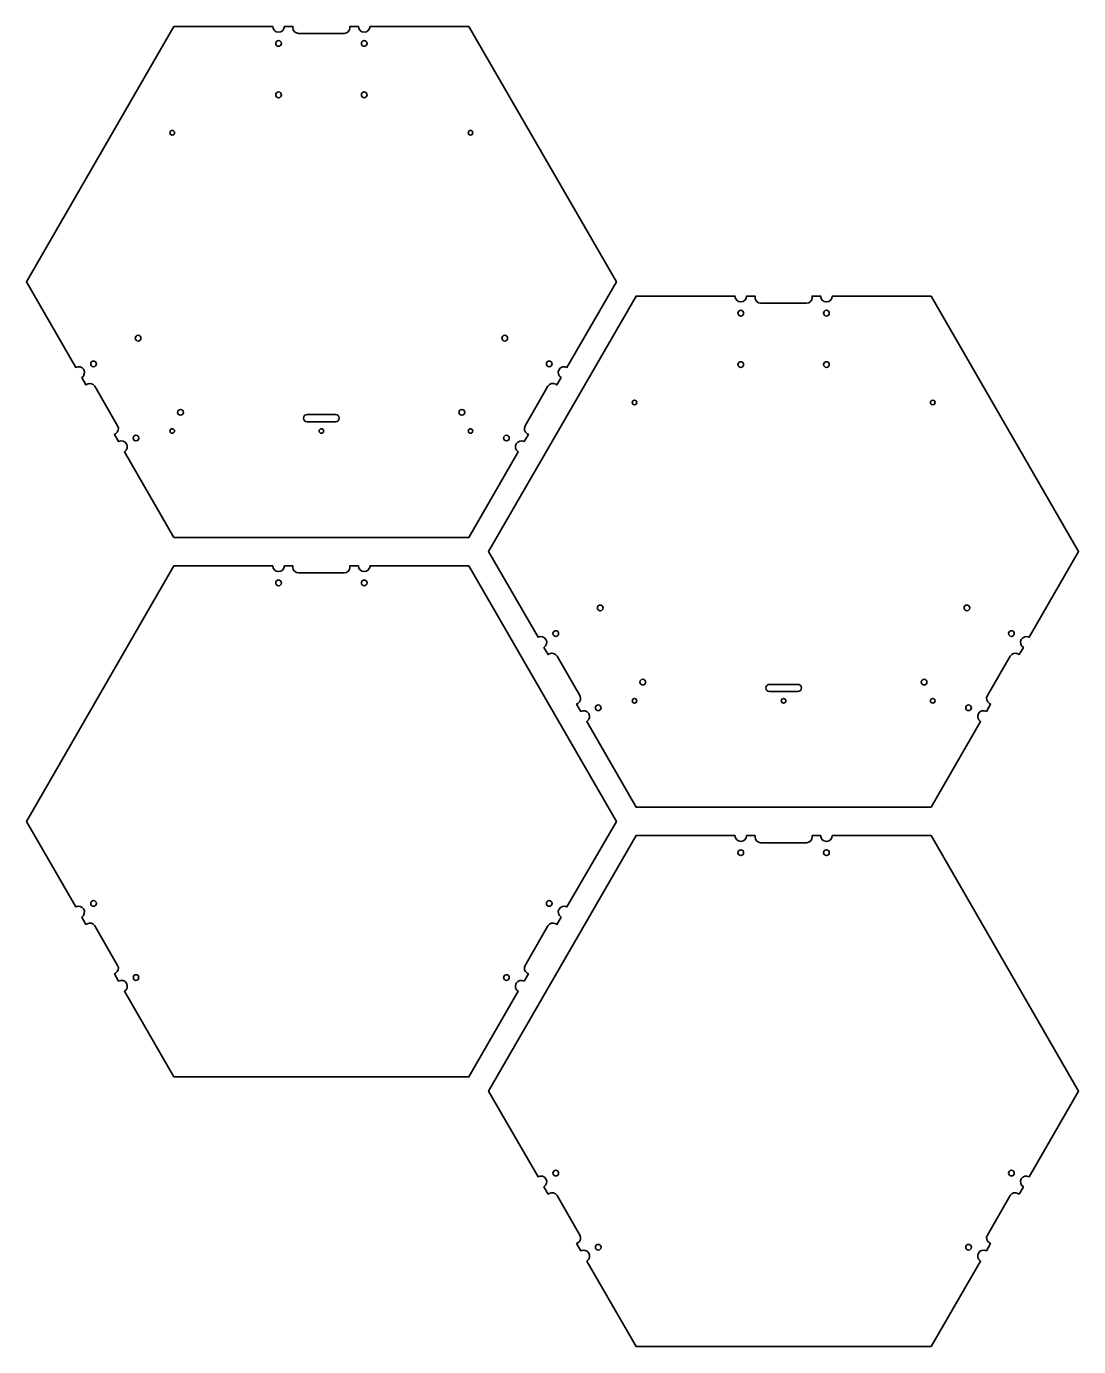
# Model space of a CAD drawing. Header units: inches. Extents: x 729 to 1466, y -690 to 235.
import ezdxf

# ---------------------------------------------------------------- set-up
doc = ezdxf.new("R2010")
doc.units = ezdxf.units.IN
doc.header["$MEASUREMENT"] = 0
doc.layers.add('bodenplatte neu', color=7, linetype='Continuous')
doc.layers.add('bohrungen', color=7, linetype='Continuous')

# ---------------------------------------------------------------- blocks, each defined once
blk = doc.blocks.new('block 2')
at = {"layer": 'bohrungen', "color": 7, "lineweight": 35}
for points in [[(907.49, 223.26), (907.49, 222.16), (906.59, 221.26), (905.49, 221.26), (904.38, 221.26), (903.49, 222.16), (903.49, 223.26), (903.49, 224.37), (904.38, 225.26), (905.49, 225.26), (906.59, 225.26), (907.49, 224.37), (907.49, 223.26)], [(967.49, 223.26), (967.49, 222.16), (966.59, 221.26), (965.49, 221.26), (964.38, 221.26), (963.49, 222.16), (963.49, 223.26), (963.49, 224.37), (964.38, 225.26), (965.49, 225.26), (966.59, 225.26), (967.49, 224.37), (967.49, 223.26)], [(907.49, 187.26), (907.49, 186.16), (906.59, 185.26), (905.49, 185.26), (904.38, 185.26), (903.49, 186.16), (903.49, 187.26), (903.49, 188.37), (904.38, 189.26), (905.49, 189.26), (906.59, 189.26), (907.49, 188.37), (907.49, 187.26)], [(967.49, 187.26), (967.49, 186.16), (966.59, 185.26), (965.49, 185.26), (964.38, 185.26), (963.49, 186.16), (963.49, 187.26), (963.49, 188.37), (964.38, 189.26), (965.49, 189.26), (966.59, 189.26), (967.49, 188.37), (967.49, 187.26)], [(809.03, 16.74), (809.03, 15.64), (808.14, 14.74), (807.03, 14.74), (805.93, 14.74), (805.03, 15.64), (805.03, 16.74), (805.03, 17.85), (805.93, 18.74), (807.03, 18.74), (808.14, 18.74), (809.03, 17.85), (809.03, 16.74)], [(1065.94, 16.74), (1065.94, 15.64), (1065.05, 14.74), (1063.94, 14.74), (1062.84, 14.74), (1061.94, 15.64), (1061.94, 16.74), (1061.94, 17.85), (1062.84, 18.74), (1063.94, 18.74), (1065.05, 18.74), (1065.94, 17.85), (1065.94, 16.74)], [(777.86, -1.26), (777.86, -2.36), (776.96, -3.26), (775.86, -3.26), (774.75, -3.26), (773.86, -2.36), (773.86, -1.26), (773.86, -0.15), (774.75, 0.74), (775.86, 0.74), (776.96, 0.74), (777.86, -0.15), (777.86, -1.26)], [(1097.12, -1.26), (1097.12, -2.36), (1096.22, -3.26), (1095.12, -3.26), (1094.01, -3.26), (1093.12, -2.36), (1093.12, -1.26), (1093.12, -0.15), (1094.01, 0.74), (1095.12, 0.74), (1096.22, 0.74), (1097.12, -0.15), (1097.12, -1.26)], [(838.76, -35.22), (838.76, -36.32), (837.87, -37.22), (836.76, -37.22), (835.66, -37.22), (834.76, -36.32), (834.76, -35.22), (834.76, -34.11), (835.66, -33.22), (836.76, -33.22), (837.87, -33.22), (838.76, -34.11), (838.76, -35.22)], [(1035.94, -35.22), (1035.94, -36.32), (1035.05, -37.22), (1033.94, -37.22), (1032.84, -37.22), (1031.94, -36.32), (1031.94, -35.22), (1031.94, -34.11), (1032.84, -33.22), (1033.94, -33.22), (1035.05, -33.22), (1035.94, -34.11), (1035.94, -35.22)], [(807.59, -53.22), (807.59, -54.32), (806.69, -55.22), (805.59, -55.22), (804.48, -55.22), (803.59, -54.32), (803.59, -53.22), (803.59, -52.11), (804.48, -51.22), (805.59, -51.22), (806.69, -51.22), (807.59, -52.11), (807.59, -53.22)], [(1067.12, -53.22), (1067.12, -54.32), (1066.22, -55.22), (1065.12, -55.22), (1064.01, -55.22), (1063.12, -54.32), (1063.12, -53.22), (1063.12, -52.11), (1064.01, -51.22), (1065.12, -51.22), (1066.22, -51.22), (1067.12, -52.11), (1067.12, -53.22)]]:
    blk.add_open_spline(points, degree=3, knots=[0, 0, 0, 0, 1, 1, 1, 2, 2, 2, 3, 3, 3, 4, 4, 4, 4], dxfattribs=at)
blk = doc.blocks.new('block 3')
at = {"layer": 'bohrungen', "color": 7, "lineweight": 35}
for points in [[(907.49, -154.74), (907.49, -155.84), (906.59, -156.74), (905.49, -156.74), (904.38, -156.74), (903.49, -155.84), (903.49, -154.74), (903.49, -153.63), (904.38, -152.74), (905.49, -152.74), (906.59, -152.74), (907.49, -153.63), (907.49, -154.74)], [(967.49, -154.74), (967.49, -155.84), (966.59, -156.74), (965.49, -156.74), (964.38, -156.74), (963.49, -155.84), (963.49, -154.74), (963.49, -153.63), (964.38, -152.74), (965.49, -152.74), (966.59, -152.74), (967.49, -153.63), (967.49, -154.74)], [(777.86, -379.26), (777.86, -380.36), (776.96, -381.26), (775.86, -381.26), (774.75, -381.26), (773.86, -380.36), (773.86, -379.26), (773.86, -378.15), (774.75, -377.26), (775.86, -377.26), (776.96, -377.26), (777.86, -378.15), (777.86, -379.26)], [(1097.12, -379.26), (1097.12, -380.36), (1096.22, -381.26), (1095.12, -381.26), (1094.01, -381.26), (1093.12, -380.36), (1093.12, -379.26), (1093.12, -378.15), (1094.01, -377.26), (1095.12, -377.26), (1096.22, -377.26), (1097.12, -378.15), (1097.12, -379.26)], [(807.59, -431.22), (807.59, -432.32), (806.69, -433.22), (805.59, -433.22), (804.48, -433.22), (803.59, -432.32), (803.59, -431.22), (803.59, -430.11), (804.48, -429.22), (805.59, -429.22), (806.69, -429.22), (807.59, -430.11), (807.59, -431.22)], [(1067.12, -431.22), (1067.12, -432.32), (1066.22, -433.22), (1065.12, -433.22), (1064.01, -433.22), (1063.12, -432.32), (1063.12, -431.22), (1063.12, -430.11), (1064.01, -429.22), (1065.12, -429.22), (1066.22, -429.22), (1067.12, -430.11), (1067.12, -431.22)]]:
    blk.add_open_spline(points, degree=3, knots=[0, 0, 0, 0, 1, 1, 1, 2, 2, 2, 3, 3, 3, 4, 4, 4, 4], dxfattribs=at)
blk = doc.blocks.new('block 4')
at = {"layer": 'bohrungen', "color": 7, "lineweight": 35}
for points in [[(1231.37, 34.26), (1231.37, 33.16), (1230.47, 32.26), (1229.37, 32.26), (1228.27, 32.26), (1227.37, 33.16), (1227.37, 34.26), (1227.37, 35.37), (1228.27, 36.26), (1229.37, 36.26), (1230.47, 36.26), (1231.37, 35.37), (1231.37, 34.26)], [(1291.37, 34.26), (1291.37, 33.16), (1290.47, 32.26), (1289.37, 32.26), (1288.27, 32.26), (1287.37, 33.16), (1287.37, 34.26), (1287.37, 35.37), (1288.27, 36.26), (1289.37, 36.26), (1290.47, 36.26), (1291.37, 35.37), (1291.37, 34.26)], [(1231.37, -1.74), (1231.37, -2.84), (1230.47, -3.74), (1229.37, -3.74), (1228.27, -3.74), (1227.37, -2.84), (1227.37, -1.74), (1227.37, -0.63), (1228.27, 0.26), (1229.37, 0.26), (1230.47, 0.26), (1231.37, -0.63), (1231.37, -1.74)], [(1291.37, -1.74), (1291.37, -2.84), (1290.47, -3.74), (1289.37, -3.74), (1288.27, -3.74), (1287.37, -2.84), (1287.37, -1.74), (1287.37, -0.63), (1288.27, 0.26), (1289.37, 0.26), (1290.47, 0.26), (1291.37, -0.63), (1291.37, -1.74)], [(1132.92, -172.26), (1132.92, -173.36), (1132.02, -174.26), (1130.92, -174.26), (1129.81, -174.26), (1128.92, -173.36), (1128.92, -172.26), (1128.92, -171.15), (1129.81, -170.26), (1130.92, -170.26), (1132.02, -170.26), (1132.92, -171.15), (1132.92, -172.26)], [(1389.82, -172.26), (1389.82, -173.36), (1388.93, -174.26), (1387.82, -174.26), (1386.72, -174.26), (1385.82, -173.36), (1385.82, -172.26), (1385.82, -171.15), (1386.72, -170.26), (1387.82, -170.26), (1388.93, -170.26), (1389.82, -171.15), (1389.82, -172.26)], [(1101.74, -190.26), (1101.74, -191.36), (1100.84, -192.26), (1099.74, -192.26), (1098.64, -192.26), (1097.74, -191.36), (1097.74, -190.26), (1097.74, -189.15), (1098.64, -188.26), (1099.74, -188.26), (1100.84, -188.26), (1101.74, -189.15), (1101.74, -190.26)], [(1421, -190.26), (1421, -191.36), (1420.1, -192.26), (1419, -192.26), (1417.9, -192.26), (1417, -191.36), (1417, -190.26), (1417, -189.15), (1417.9, -188.26), (1419, -188.26), (1420.1, -188.26), (1421, -189.15), (1421, -190.26)], [(1162.65, -224.22), (1162.65, -225.32), (1161.75, -226.22), (1160.65, -226.22), (1159.54, -226.22), (1158.65, -225.32), (1158.65, -224.22), (1158.65, -223.11), (1159.54, -222.22), (1160.65, -222.22), (1161.75, -222.22), (1162.65, -223.11), (1162.65, -224.22)], [(1359.82, -224.22), (1359.82, -225.32), (1358.93, -226.22), (1357.82, -226.22), (1356.72, -226.22), (1355.82, -225.32), (1355.82, -224.22), (1355.82, -223.11), (1356.72, -222.22), (1357.82, -222.22), (1358.93, -222.22), (1359.82, -223.11), (1359.82, -224.22)], [(1131.47, -242.22), (1131.47, -243.32), (1130.57, -244.22), (1129.47, -244.22), (1128.37, -244.22), (1127.47, -243.32), (1127.47, -242.22), (1127.47, -241.11), (1128.37, -240.22), (1129.47, -240.22), (1130.57, -240.22), (1131.47, -241.11), (1131.47, -242.22)], [(1391, -242.22), (1391, -243.32), (1390.1, -244.22), (1389, -244.22), (1387.9, -244.22), (1387, -243.32), (1387, -242.22), (1387, -241.11), (1387.9, -240.22), (1389, -240.22), (1390.1, -240.22), (1391, -241.11), (1391, -242.22)]]:
    blk.add_open_spline(points, degree=3, knots=[0, 0, 0, 0, 1, 1, 1, 2, 2, 2, 3, 3, 3, 4, 4, 4, 4], dxfattribs=at)
blk = doc.blocks.new('block 5')
at = {"layer": 'bohrungen', "color": 7, "lineweight": 35}
for points in [[(1231.37, -343.74), (1231.37, -344.84), (1230.47, -345.74), (1229.37, -345.74), (1228.27, -345.74), (1227.37, -344.84), (1227.37, -343.74), (1227.37, -342.63), (1228.27, -341.74), (1229.37, -341.74), (1230.47, -341.74), (1231.37, -342.63), (1231.37, -343.74)], [(1291.37, -343.74), (1291.37, -344.84), (1290.47, -345.74), (1289.37, -345.74), (1288.27, -345.74), (1287.37, -344.84), (1287.37, -343.74), (1287.37, -342.63), (1288.27, -341.74), (1289.37, -341.74), (1290.47, -341.74), (1291.37, -342.63), (1291.37, -343.74)], [(1101.74, -568.26), (1101.74, -569.36), (1100.84, -570.26), (1099.74, -570.26), (1098.64, -570.26), (1097.74, -569.36), (1097.74, -568.26), (1097.74, -567.15), (1098.64, -566.26), (1099.74, -566.26), (1100.84, -566.26), (1101.74, -567.15), (1101.74, -568.26)], [(1421, -568.26), (1421, -569.36), (1420.1, -570.26), (1419, -570.26), (1417.9, -570.26), (1417, -569.36), (1417, -568.26), (1417, -567.15), (1417.9, -566.26), (1419, -566.26), (1420.1, -566.26), (1421, -567.15), (1421, -568.26)], [(1131.47, -620.22), (1131.47, -621.32), (1130.57, -622.22), (1129.47, -622.22), (1128.37, -622.22), (1127.47, -621.32), (1127.47, -620.22), (1127.47, -619.11), (1128.37, -618.22), (1129.47, -618.22), (1130.57, -618.22), (1131.47, -619.11), (1131.47, -620.22)], [(1391, -620.22), (1391, -621.32), (1390.1, -622.22), (1389, -622.22), (1387.9, -622.22), (1387, -621.32), (1387, -620.22), (1387, -619.11), (1387.9, -618.22), (1389, -618.22), (1390.1, -618.22), (1391, -619.11), (1391, -620.22)]]:
    blk.add_open_spline(points, degree=3, knots=[0, 0, 0, 0, 1, 1, 1, 2, 2, 2, 3, 3, 3, 4, 4, 4, 4], dxfattribs=at)

msp = doc.modelspace()

# ---------------------------------------------------------------- linework, layer by layer
at = {"layer": 'bodenplatte neu', "color": 7, "lineweight": 35}
for points in [[(1038.83, 235.19), (1038.83, 235.19), (969.58, 235.19), (969.58, 235.19), (969.55, 232.96), (967.73, 231.16), (965.49, 231.16), (963.25, 231.16), (961.43, 232.96), (961.39, 235.19), (961.39, 235.19), (955.49, 235.19), (955.49, 235.19), (955.49, 235.19), (955.49, 234.26), (955.49, 234.26), (955.49, 232.06), (953.69, 230.26), (951.49, 230.26), (951.49, 230.26), (919.49, 230.26), (919.49, 230.26), (917.29, 230.26), (915.49, 232.06), (915.49, 234.26), (915.49, 234.26), (915.49, 235.19), (915.49, 235.19), (915.49, 235.19), (909.58, 235.19), (909.58, 235.19), (909.55, 232.96), (907.73, 231.16), (905.49, 231.16), (903.25, 231.16), (901.43, 232.96), (901.39, 235.19), (901.39, 235.19), (832.14, 235.19), (832.14, 235.19), (832.14, 235.19), (728.8, 56.19), (728.8, 56.19), (728.8, 56.19), (763.42, -3.78), (763.42, -3.78), (765.37, -2.69), (767.84, -3.37), (768.96, -5.31), (770.08, -7.25), (769.43, -9.73), (767.52, -10.87), (767.52, -10.87), (770.47, -15.99), (770.47, -15.99), (770.47, -15.99), (771.28, -15.52), (771.28, -15.52), (773.18, -14.42), (775.64, -15.08), (776.74, -16.99), (776.74, -16.99), (792.74, -44.7), (792.74, -44.7), (793.84, -46.6), (793.18, -49.06), (791.28, -50.16), (791.28, -50.16), (790.47, -50.63), (790.47, -50.63), (790.47, -50.63), (793.42, -55.74), (793.42, -55.74), (795.37, -54.65), (797.84, -55.33), (798.96, -57.27), (800.08, -59.21), (799.43, -61.69), (797.52, -62.84), (797.52, -62.84), (832.14, -122.81), (832.14, -122.81), (832.14, -122.81), (1038.83, -122.81), (1038.83, -122.81), (1038.83, -122.81), (1073.46, -62.84), (1073.46, -62.84), (1071.54, -61.69), (1070.89, -59.21), (1072.01, -57.27), (1073.13, -55.33), (1075.6, -54.65), (1077.55, -55.74), (1077.55, -55.74), (1080.51, -50.63), (1080.51, -50.63), (1080.51, -50.63), (1079.7, -50.16), (1079.7, -50.16), (1077.79, -49.06), (1077.13, -46.6), (1078.23, -44.7), (1078.23, -44.7), (1094.23, -16.98), (1094.23, -16.98), (1095.33, -15.08), (1097.79, -14.42), (1099.7, -15.52), (1099.7, -15.52), (1100.51, -15.99), (1100.51, -15.99), (1100.51, -15.99), (1103.46, -10.87), (1103.46, -10.87), (1101.54, -9.73), (1100.89, -7.25), (1102.01, -5.31), (1103.13, -3.37), (1105.6, -2.69), (1107.55, -3.78), (1107.55, -3.78), (1142.18, 56.19), (1142.18, 56.19), (1142.18, 56.19), (1038.83, 235.19), (1038.83, 235.19)], [(1362.72, 46.19), (1362.72, 46.19), (1293.47, 46.19), (1293.47, 46.19), (1293.43, 43.96), (1291.61, 42.16), (1289.37, 42.16), (1287.13, 42.16), (1285.31, 43.96), (1285.27, 46.19), (1285.27, 46.19), (1279.37, 46.19), (1279.37, 46.19), (1279.37, 46.19), (1279.37, 45.26), (1279.37, 45.26), (1279.37, 43.06), (1277.57, 41.26), (1275.37, 41.26), (1275.37, 41.26), (1243.37, 41.26), (1243.37, 41.26), (1241.17, 41.26), (1239.37, 43.06), (1239.37, 45.26), (1239.37, 45.26), (1239.37, 46.19), (1239.37, 46.19), (1239.37, 46.19), (1233.47, 46.19), (1233.47, 46.19), (1233.43, 43.96), (1231.61, 42.16), (1229.37, 42.16), (1227.13, 42.16), (1225.31, 43.96), (1225.27, 46.19), (1225.27, 46.19), (1156.02, 46.19), (1156.02, 46.19), (1156.02, 46.19), (1052.68, -132.81), (1052.68, -132.81), (1052.68, -132.81), (1087.3, -192.78), (1087.3, -192.78), (1089.26, -191.69), (1091.72, -192.37), (1092.84, -194.31), (1093.97, -196.25), (1093.32, -198.73), (1091.4, -199.87), (1091.4, -199.87), (1094.35, -204.99), (1094.35, -204.99), (1094.35, -204.99), (1095.16, -204.52), (1095.16, -204.52), (1097.07, -203.42), (1099.52, -204.08), (1100.62, -205.99), (1100.62, -205.99), (1116.62, -233.7), (1116.62, -233.7), (1117.72, -235.6), (1117.06, -238.06), (1115.16, -239.16), (1115.16, -239.16), (1114.35, -239.63), (1114.35, -239.63), (1114.35, -239.63), (1117.3, -244.74), (1117.3, -244.74), (1119.26, -243.65), (1121.72, -244.33), (1122.84, -246.27), (1123.97, -248.21), (1123.32, -250.69), (1121.4, -251.84), (1121.4, -251.84), (1156.02, -311.81), (1156.02, -311.81), (1156.02, -311.81), (1362.72, -311.81), (1362.72, -311.81), (1362.72, -311.81), (1397.34, -251.84), (1397.34, -251.84), (1395.42, -250.69), (1394.77, -248.21), (1395.89, -246.27), (1397.02, -244.33), (1399.48, -243.65), (1401.44, -244.74), (1401.44, -244.74), (1404.39, -239.63), (1404.39, -239.63), (1404.39, -239.63), (1403.58, -239.16), (1403.58, -239.16), (1401.67, -238.06), (1401.02, -235.6), (1402.12, -233.7), (1402.12, -233.7), (1418.12, -205.98), (1418.12, -205.98), (1419.22, -204.08), (1421.68, -203.42), (1423.58, -204.52), (1423.58, -204.52), (1424.39, -204.99), (1424.39, -204.99), (1424.39, -204.99), (1427.34, -199.87), (1427.34, -199.87), (1425.42, -198.73), (1424.77, -196.25), (1425.89, -194.31), (1427.02, -192.37), (1429.48, -191.69), (1431.44, -192.78), (1431.44, -192.78), (1466.06, -132.81), (1466.06, -132.81), (1466.06, -132.81), (1362.72, 46.19), (1362.72, 46.19)], [(1038.83, -142.81), (1038.83, -142.81), (969.58, -142.81), (969.58, -142.81), (969.55, -145.04), (967.73, -146.84), (965.49, -146.84), (963.25, -146.84), (961.43, -145.04), (961.39, -142.81), (961.39, -142.81), (955.49, -142.81), (955.49, -142.81), (955.49, -142.81), (955.49, -143.74), (955.49, -143.74), (955.49, -145.94), (953.69, -147.74), (951.49, -147.74), (951.49, -147.74), (919.49, -147.74), (919.49, -147.74), (917.29, -147.74), (915.49, -145.94), (915.49, -143.74), (915.49, -143.74), (915.49, -142.81), (915.49, -142.81), (915.49, -142.81), (909.58, -142.81), (909.58, -142.81), (909.55, -145.04), (907.73, -146.84), (905.49, -146.84), (903.25, -146.84), (901.43, -145.04), (901.39, -142.81), (901.39, -142.81), (832.14, -142.81), (832.14, -142.81), (832.14, -142.81), (728.8, -321.81), (728.8, -321.81), (728.8, -321.81), (763.42, -381.78), (763.42, -381.78), (765.37, -380.69), (767.84, -381.37), (768.96, -383.31), (770.08, -385.25), (769.43, -387.73), (767.52, -388.87), (767.52, -388.87), (770.47, -393.99), (770.47, -393.99), (770.47, -393.99), (771.28, -393.52), (771.28, -393.52), (773.18, -392.42), (775.64, -393.08), (776.74, -394.99), (776.74, -394.99), (792.74, -422.7), (792.74, -422.7), (793.84, -424.6), (793.18, -427.06), (791.28, -428.16), (791.28, -428.16), (790.47, -428.63), (790.47, -428.63), (790.47, -428.63), (793.42, -433.74), (793.42, -433.74), (795.37, -432.65), (797.84, -433.33), (798.96, -435.27), (800.08, -437.21), (799.43, -439.69), (797.52, -440.84), (797.52, -440.84), (832.14, -500.81), (832.14, -500.81), (832.14, -500.81), (1038.83, -500.81), (1038.83, -500.81), (1038.83, -500.81), (1073.46, -440.84), (1073.46, -440.84), (1071.54, -439.69), (1070.89, -437.21), (1072.01, -435.27), (1073.13, -433.33), (1075.6, -432.65), (1077.55, -433.74), (1077.55, -433.74), (1080.51, -428.63), (1080.51, -428.63), (1080.51, -428.63), (1079.7, -428.16), (1079.7, -428.16), (1077.79, -427.06), (1077.13, -424.6), (1078.23, -422.7), (1078.23, -422.7), (1094.23, -394.98), (1094.23, -394.98), (1095.33, -393.08), (1097.79, -392.42), (1099.7, -393.52), (1099.7, -393.52), (1100.51, -393.99), (1100.51, -393.99), (1100.51, -393.99), (1103.46, -388.87), (1103.46, -388.87), (1101.54, -387.73), (1100.89, -385.25), (1102.01, -383.31), (1103.13, -381.37), (1105.6, -380.69), (1107.55, -381.78), (1107.55, -381.78), (1142.18, -321.81), (1142.18, -321.81), (1142.18, -321.81), (1038.83, -142.81), (1038.83, -142.81)], [(1362.72, -331.81), (1362.72, -331.81), (1293.47, -331.81), (1293.47, -331.81), (1293.43, -334.04), (1291.61, -335.84), (1289.37, -335.84), (1287.13, -335.84), (1285.31, -334.04), (1285.27, -331.81), (1285.27, -331.81), (1279.37, -331.81), (1279.37, -331.81), (1279.37, -331.81), (1279.37, -332.74), (1279.37, -332.74), (1279.37, -334.94), (1277.57, -336.74), (1275.37, -336.74), (1275.37, -336.74), (1243.37, -336.74), (1243.37, -336.74), (1241.17, -336.74), (1239.37, -334.94), (1239.37, -332.74), (1239.37, -332.74), (1239.37, -331.81), (1239.37, -331.81), (1239.37, -331.81), (1233.47, -331.81), (1233.47, -331.81), (1233.43, -334.04), (1231.61, -335.84), (1229.37, -335.84), (1227.13, -335.84), (1225.31, -334.04), (1225.27, -331.81), (1225.27, -331.81), (1156.02, -331.81), (1156.02, -331.81), (1156.02, -331.81), (1052.68, -510.81), (1052.68, -510.81), (1052.68, -510.81), (1087.3, -570.78), (1087.3, -570.78), (1089.26, -569.69), (1091.72, -570.37), (1092.84, -572.31), (1093.97, -574.25), (1093.32, -576.73), (1091.4, -577.87), (1091.4, -577.87), (1094.35, -582.99), (1094.35, -582.99), (1094.35, -582.99), (1095.16, -582.52), (1095.16, -582.52), (1097.07, -581.42), (1099.52, -582.08), (1100.62, -583.99), (1100.62, -583.99), (1116.62, -611.7), (1116.62, -611.7), (1117.72, -613.6), (1117.06, -616.06), (1115.16, -617.16), (1115.16, -617.16), (1114.35, -617.63), (1114.35, -617.63), (1114.35, -617.63), (1117.3, -622.74), (1117.3, -622.74), (1119.26, -621.65), (1121.72, -622.33), (1122.84, -624.27), (1123.97, -626.21), (1123.32, -628.69), (1121.4, -629.84), (1121.4, -629.84), (1156.02, -689.81), (1156.02, -689.81), (1156.02, -689.81), (1362.72, -689.81), (1362.72, -689.81), (1362.72, -689.81), (1397.34, -629.84), (1397.34, -629.84), (1395.42, -628.69), (1394.77, -626.21), (1395.89, -624.27), (1397.02, -622.33), (1399.48, -621.65), (1401.44, -622.74), (1401.44, -622.74), (1404.39, -617.63), (1404.39, -617.63), (1404.39, -617.63), (1403.58, -617.16), (1403.58, -617.16), (1401.67, -616.06), (1401.02, -613.6), (1402.12, -611.7), (1402.12, -611.7), (1418.12, -583.98), (1418.12, -583.98), (1419.22, -582.08), (1421.68, -581.42), (1423.58, -582.52), (1423.58, -582.52), (1424.39, -582.99), (1424.39, -582.99), (1424.39, -582.99), (1427.34, -577.87), (1427.34, -577.87), (1425.42, -576.73), (1424.77, -574.25), (1425.89, -572.31), (1427.02, -570.37), (1429.48, -569.69), (1431.44, -570.78), (1431.44, -570.78), (1466.06, -510.81), (1466.06, -510.81), (1466.06, -510.81), (1362.72, -331.81), (1362.72, -331.81)]]:
    msp.add_open_spline(points, degree=3, knots=[0, 0, 0, 0, 1, 1, 1, 2, 2, 2, 3, 3, 3, 4, 4, 4, 5, 5, 5, 6, 6, 6, 7, 7, 7, 8, 8, 8, 9, 9, 9, 10, 10, 10, 11, 11, 11, 12, 12, 12, 13, 13, 13, 14, 14, 14, 15, 15, 15, 16, 16, 16, 17, 17, 17, 18, 18, 18, 19, 19, 19, 20, 20, 20, 21, 21, 21, 22, 22, 22, 23, 23, 23, 24, 24, 24, 25, 25, 25, 26, 26, 26, 27, 27, 27, 28, 28, 28, 29, 29, 29, 30, 30, 30, 31, 31, 31, 32, 32, 32, 33, 33, 33, 34, 34, 34, 35, 35, 35, 36, 36, 36, 37, 37, 37, 38, 38, 38, 39, 39, 39, 40, 40, 40, 41, 41, 41, 42, 42, 42, 42], dxfattribs=at)
at = {"layer": 'bohrungen', "color": 7, "lineweight": 35}
for points, knots in [([(832.59, 160.69), (832.59, 159.81), (831.87, 159.09), (830.99, 159.09), (830.1, 159.09), (829.39, 159.81), (829.39, 160.69), (829.39, 161.58), (830.1, 162.29), (830.99, 162.29), (831.87, 162.29), (832.59, 161.58), (832.59, 160.69)], [0, 0, 0, 0, 1, 1, 1, 2, 2, 2, 3, 3, 3, 4, 4, 4, 4]), ([(1041.59, 160.69), (1041.59, 159.81), (1040.87, 159.09), (1039.99, 159.09), (1039.1, 159.09), (1038.39, 159.81), (1038.39, 160.69), (1038.39, 161.58), (1039.1, 162.29), (1039.99, 162.29), (1040.87, 162.29), (1041.59, 161.58), (1041.59, 160.69)], [0, 0, 0, 0, 1, 1, 1, 2, 2, 2, 3, 3, 3, 4, 4, 4, 4]), ([(1156.47, -28.31), (1156.47, -29.19), (1155.75, -29.91), (1154.87, -29.91), (1153.99, -29.91), (1153.27, -29.19), (1153.27, -28.31), (1153.27, -27.42), (1153.99, -26.71), (1154.87, -26.71), (1155.75, -26.71), (1156.47, -27.42), (1156.47, -28.31)], [0, 0, 0, 0, 1, 1, 1, 2, 2, 2, 3, 3, 3, 4, 4, 4, 4]), ([(1365.47, -28.31), (1365.47, -29.19), (1364.75, -29.91), (1363.87, -29.91), (1362.99, -29.91), (1362.27, -29.19), (1362.27, -28.31), (1362.27, -27.42), (1362.99, -26.71), (1363.87, -26.71), (1364.75, -26.71), (1365.47, -27.42), (1365.47, -28.31)], [0, 0, 0, 0, 1, 1, 1, 2, 2, 2, 3, 3, 3, 4, 4, 4, 4]), ([(947.99, -39.31), (947.99, -40.68), (946.86, -41.81), (945.49, -41.81), (945.49, -41.81), (925.49, -41.81), (925.49, -41.81), (924.11, -41.81), (922.99, -40.68), (922.99, -39.31), (922.99, -39.31), (922.99, -39.31), (922.99, -39.31), (922.99, -37.93), (924.11, -36.81), (925.49, -36.81), (925.49, -36.81), (945.49, -36.81), (945.49, -36.81), (946.86, -36.81), (947.99, -37.93), (947.99, -39.31), (947.99, -39.31), (947.99, -39.31), (947.99, -39.31)], [0, 0, 0, 0, 1, 1, 1, 2, 2, 2, 3, 3, 3, 4, 4, 4, 5, 5, 5, 6, 6, 6, 7, 7, 7, 8, 8, 8, 8]), ([(832.59, -48.31), (832.59, -49.19), (831.87, -49.91), (830.99, -49.91), (830.1, -49.91), (829.39, -49.19), (829.39, -48.31), (829.39, -47.42), (830.1, -46.71), (830.99, -46.71), (831.87, -46.71), (832.59, -47.42), (832.59, -48.31)], [0, 0, 0, 0, 1, 1, 1, 2, 2, 2, 3, 3, 3, 4, 4, 4, 4]), ([(937.09, -48.31), (937.09, -49.19), (936.37, -49.91), (935.49, -49.91), (934.6, -49.91), (933.89, -49.19), (933.89, -48.31), (933.89, -47.42), (934.6, -46.71), (935.49, -46.71), (936.37, -46.71), (937.09, -47.42), (937.09, -48.31)], [0, 0, 0, 0, 1, 1, 1, 2, 2, 2, 3, 3, 3, 4, 4, 4, 4]), ([(1041.59, -48.31), (1041.59, -49.19), (1040.87, -49.91), (1039.99, -49.91), (1039.11, -49.91), (1038.39, -49.19), (1038.39, -48.31), (1038.39, -47.42), (1039.11, -46.71), (1039.99, -46.71), (1040.87, -46.71), (1041.59, -47.42), (1041.59, -48.31)], [0, 0, 0, 0, 1, 1, 1, 2, 2, 2, 3, 3, 3, 4, 4, 4, 4]), ([(1271.87, -228.31), (1271.87, -229.68), (1270.74, -230.81), (1269.37, -230.81), (1269.37, -230.81), (1249.37, -230.81), (1249.37, -230.81), (1247.99, -230.81), (1246.87, -229.68), (1246.87, -228.31), (1246.87, -228.31), (1246.87, -228.31), (1246.87, -228.31), (1246.87, -226.93), (1247.99, -225.81), (1249.37, -225.81), (1249.37, -225.81), (1269.37, -225.81), (1269.37, -225.81), (1270.74, -225.81), (1271.87, -226.93), (1271.87, -228.31), (1271.87, -228.31), (1271.87, -228.31), (1271.87, -228.31)], [0, 0, 0, 0, 1, 1, 1, 2, 2, 2, 3, 3, 3, 4, 4, 4, 5, 5, 5, 6, 6, 6, 7, 7, 7, 8, 8, 8, 8]), ([(1156.47, -237.31), (1156.47, -238.19), (1155.75, -238.91), (1154.87, -238.91), (1153.99, -238.91), (1153.27, -238.19), (1153.27, -237.31), (1153.27, -236.42), (1153.99, -235.71), (1154.87, -235.71), (1155.75, -235.71), (1156.47, -236.42), (1156.47, -237.31)], [0, 0, 0, 0, 1, 1, 1, 2, 2, 2, 3, 3, 3, 4, 4, 4, 4]), ([(1260.97, -237.31), (1260.97, -238.19), (1260.25, -238.91), (1259.37, -238.91), (1258.48, -238.91), (1257.77, -238.19), (1257.77, -237.31), (1257.77, -236.42), (1258.48, -235.71), (1259.37, -235.71), (1260.25, -235.71), (1260.97, -236.42), (1260.97, -237.31)], [0, 0, 0, 0, 1, 1, 1, 2, 2, 2, 3, 3, 3, 4, 4, 4, 4]), ([(1365.47, -237.31), (1365.47, -238.19), (1364.76, -238.91), (1363.87, -238.91), (1362.99, -238.91), (1362.27, -238.19), (1362.27, -237.31), (1362.27, -236.42), (1362.99, -235.71), (1363.87, -235.71), (1364.76, -235.71), (1365.47, -236.42), (1365.47, -237.31)], [0, 0, 0, 0, 1, 1, 1, 2, 2, 2, 3, 3, 3, 4, 4, 4, 4])]:
    msp.add_open_spline(points, degree=3, knots=knots, dxfattribs=at)

# ---------------------------------------------------------------- block references
at = {"layer": 'bohrungen'}
for name in ['block 2', 'block 4', 'block 3', 'block 5']:
    msp.add_blockref(name, (0, 0), dxfattribs=at)

doc.saveas('drawing.dxf')
